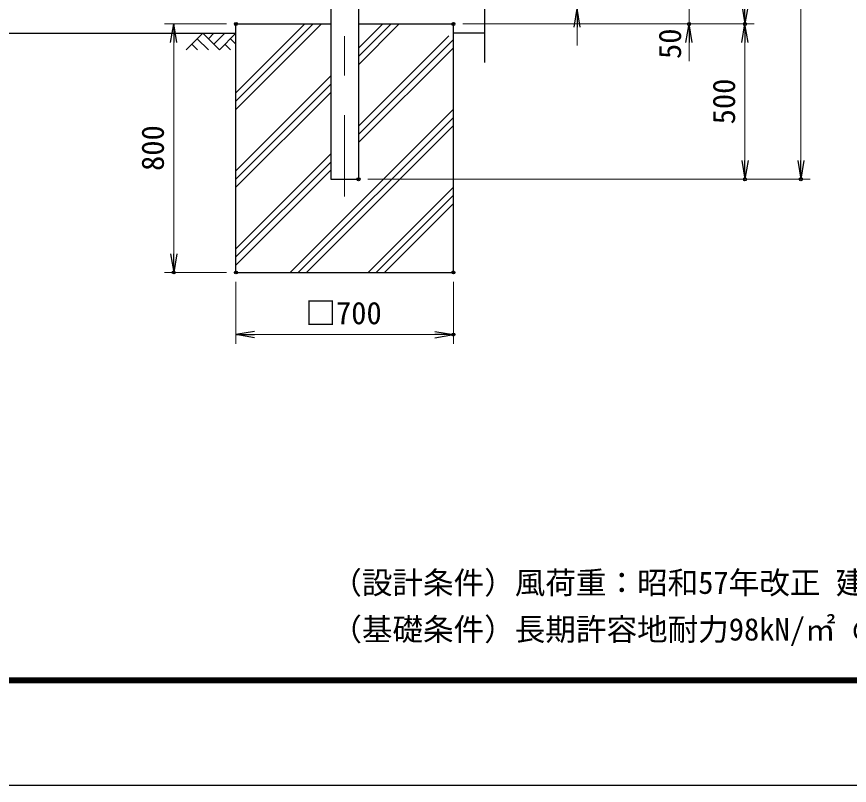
# Model space of a CAD drawing. Units: millimetres, scale not verified. Extents: x -6300 to 6300, y -4455 to 4455.
# Drawn here: x -1512 to 1169, y -4455 to -1980 of the extents above; entities that cross this region are included whole.
import ezdxf
from ezdxf.enums import TextEntityAlignment as Align

# ---------------------------------------------------------------- set-up
doc = ezdxf.new("R2010")
doc.units = ezdxf.units.MM
doc.header["$LTSCALE"] = 20
doc.header["$PDMODE"] = 32
doc.header["$PDSIZE"] = 10
doc.linetypes.add('USER1', pattern=[50.8, 31.75, -6.35, 6.35, -6.35])
for name, color, linetype, lineweight in [('0-0_D-TTL-TXT', 7, 'Continuous', 25), ('0-3_D-STR1', 1, 'Continuous', 25), ('0-4_D-BMK', 2, 'USER1', 13), ('0-5_D-STR-DIM', 7, 'Continuous', 13), ('0-6_D-STR4', 7, 'Continuous', 25), ('0-7_D-BGD', 7, 'Continuous', 25), ('0-8_D-DCR-HCH', 7, 'Continuous', 13), ('0-D_D-TTL', 7, 'Continuous', 25)]:
    doc.layers.add(name, color=color, linetype=linetype, lineweight=lineweight)
doc.layers.add('0-9_0', color=7, linetype='Continuous')
doc.layers.add('0-A_Defpoints', color=7, linetype='Continuous')
doc.styles.add('ＭＳ ゴシック', font='')
doc.styles.get('ＭＳ ゴシック').set_extended_font_data('MS Gothic')

# ---------------------------------------------------------------- blocks, each defined once
blk = doc.blocks.new('_Open')
at = {"layer": '0-9_0'}
blk.add_line((-20, 3.333), (0, 0), dxfattribs=at)
blk.add_lwpolyline([(-20, -3.333), (0, 0), (-20, 0)], dxfattribs=at)

msp = doc.modelspace()

# ---------------------------------------------------------------- linework, layer by layer
at = {"layer": '0-3_D-STR1'}
for p, q in [((-500.44, -1945.47), (-500.44, -2503.88)), ((-411.34, -1945.47), (-411.34, -2503.88)), ((-500.44, -2503.88), (-411.34, -2503.88))]:
    msp.add_line(p, q, dxfattribs=at)
at = {"layer": '0-4_D-BMK'}
msp.add_line((-455.89, 750.76), (-455.89, -2559.87), dxfattribs=at)
at = {"layer": '0-5_D-STR-DIM'}
for p, q in [((1012.64, 636.12), (1012.64, -2443.88)), ((652.64, -1953.88), (652.64, -2003.88)), ((-835.89, -2003.88), (-1035.89, -2003.88)), ((-75.89, -2003.88), (682.64, -2003.88)), ((-75.89, -2003.88), (862.64, -2003.88)), ((-75.89, -2003.88), (862.64, -2003.88)), ((292.64, -2013.88), (292.64, -2073.88)), ((-1005.89, -2063.88), (-1005.89, -2743.88)), ((652.64, -2063.88), (652.64, -2123.88)), ((832.64, -2063.88), (832.64, -2443.88)), ((-381.34, -2503.88), (862.64, -2503.88)), ((-381.34, -2503.88), (1042.64, -2503.88)), ((-835.89, -2803.88), (-1035.89, -2803.88)), ((-805.89, -2833.88), (-805.89, -3033.88)), ((-105.89, -2833.88), (-105.89, -3033.88)), ((-745.89, -3003.88), (-165.89, -3003.88))]:
    msp.add_line(p, q, dxfattribs=at)
at = {"layer": '0-6_D-STR4'}
for p, q in [((-805.89, -2803.88), (-805.89, -2003.88)), ((-805.89, -2003.88), (-500.44, -2003.88)), ((-411.34, -2003.88), (-105.89, -2003.88)), ((-105.89, -2803.88), (-105.89, -2003.88)), ((-805.89, -2803.88), (-105.89, -2803.88))]:
    msp.add_line(p, q, dxfattribs=at)
at = {"layer": '0-7_D-BGD'}
for p, q in [((-2410.96, -2033.88), (-805.89, -2033.88)), ((-5.62, -2033.88), (-105.89, -2033.88))]:
    msp.add_line(p, q, dxfattribs=at)
msp.add_lwpolyline([(-5.62, 85.39), (-5.62, -956.38), (-47.61, -967.63), (36.37, -990.13), (-5.62, -1001.38), (-5.62, -2127.99)], dxfattribs=at)
at = {"layer": '0-8_D-DCR-HCH'}
for p, q in [((-805.89, -2278.99), (-530.78, -2003.88)), ((-805.89, -2252.47), (-557.3, -2003.88)), ((-805.89, -2225.95), (-583.82, -2003.88)), ((-411.34, -2135.23), (-279.99, -2003.88)), ((-411.34, -2108.71), (-306.51, -2003.88)), ((-411.34, -2082.19), (-333.03, -2003.88)), ((-912.31, -2033.88), (-965.52, -2087.09)), ((-912.31, -2033.88), (-859.1, -2087.09)), ((-894.57, -2051.62), (-876.84, -2033.88)), ((-876.84, -2069.36), (-841.36, -2033.88)), ((-859.1, -2087.09), (-805.89, -2033.88)), ((-930.05, -2051.62), (-894.41, -2087.09)), ((-823.62, -2051.62), (-805.89, -2069.28)), ((-411.34, -2332.98), (-120.24, -2041.88)), ((-411.34, -2359.5), (-105.89, -2054.05)), ((-947.79, -2069.36), (-929.97, -2087.09)), ((-841.36, -2069.36), (-823.54, -2087.09)), ((-411.34, -2386.02), (-105.89, -2080.57)), ((-805.89, -2476.74), (-500.44, -2171.29)), ((-805.89, -2503.26), (-500.44, -2197.81)), ((-805.89, -2529.78), (-500.44, -2224.33)), ((-631.44, -2803.88), (-105.89, -2278.33)), ((-604.93, -2803.88), (-105.89, -2304.84)), ((-578.41, -2803.88), (-105.89, -2331.36)), ((-805.89, -2727.53), (-500.44, -2422.08)), ((-805.89, -2754.05), (-500.44, -2448.6)), ((-805.89, -2780.57), (-500.44, -2475.12)), ((-380.65, -2803.88), (-105.89, -2529.12)), ((-354.14, -2803.88), (-105.89, -2555.63)), ((-327.62, -2803.88), (-105.89, -2582.15))]:
    msp.add_line(p, q, dxfattribs=at)
at = {"layer": '0-A_Defpoints'}
for p in [(-805.89, -2003.88), (-105.89, -2003.88), (652.64, -2003.88), (832.64, -2003.88), (-411.34, -2503.88), (832.64, -2503.88), (1012.64, -2503.88), (-1005.89, -2803.88), (-805.89, -2803.88), (-105.89, -2803.88), (-105.89, -3003.88)]:
    msp.add_point(p, dxfattribs=at)
at = {"layer": '0-D_D-TTL', "color": 2}
msp.add_lwpolyline([(-6300, 4455), (6300, 4455), (6300, -4455), (-6300, -4455)], close=True, dxfattribs=at)
at = {"layer": '0-D_D-TTL'}
for points in [[(-5895, 4125), (5895, 4125), (5895, -4125), (-5895, -4125)], [(-5891.25, 4121.25), (5891.25, 4121.25), (5891.25, -4121.25), (-5891.25, -4121.25)], [(-5887.5, 4117.5), (5887.5, 4117.5), (5887.5, -4117.5), (-5887.5, -4117.5)], [(-5883.75, 4113.75), (5883.75, 4113.75), (5883.75, -4113.75), (-5883.75, -4113.75)], [(-5880, 4110), (5880, 4110), (5880, -4110), (-5880, -4110)]]:
    msp.add_lwpolyline(points, close=True, dxfattribs=at)

# ---------------------------------------------------------------- block references
at = {"layer": '0-5_D-STR-DIM', "xscale": 3, "yscale": 3}
for p, rotation in [((292.64, -1953.88), 90), ((832.64, -2003.88), 270), ((-1005.89, -2003.88), 90), ((652.64, -2003.88), 90), ((832.64, -2003.88), 90), ((832.64, -2503.88), 270), ((1012.64, -2503.88), 270), ((-1005.89, -2803.88), 270), ((-805.89, -3003.88), 180)]:
    msp.add_blockref('_Open', p, dxfattribs=dict(at, rotation=rotation))
msp.add_blockref('_Open', (-105.89, -3003.88), dxfattribs=at)

# ---------------------------------------------------------------- texts
at = {"layer": '0-0_D-TTL-TXT', "style": 'ＭＳ ゴシック'}
for s, p in [('（設計条件）風荷重：昭和57年改正 建築基準法・同施行令に基づく風圧力に準拠。', (-498.67, -3860.4)), ('（基礎条件）長期許容地耐力98kN/㎡ の場合。', (-498.67, -4010.4))]:
    msp.add_text(s, height=72.14, dxfattribs=at).set_placement(p, align=Align.BOTTOM_LEFT)
at = {"layer": '0-5_D-STR-DIM', "style": 'ＭＳ ゴシック'}
for s, p in [('50', (648.72, -2116.79)), ('500', (822.52, -2327.19)), ('800', (-1016.01, -2477.19))]:
    msp.add_text(s, height=72.14, rotation=90, dxfattribs=at).set_placement(p, align=Align.BOTTOM_LEFT)
msp.add_text('□700', height=72.14, dxfattribs=at).set_placement((-582.11, -2992.25), align=Align.BOTTOM_LEFT)

doc.saveas('drawing.dxf')
